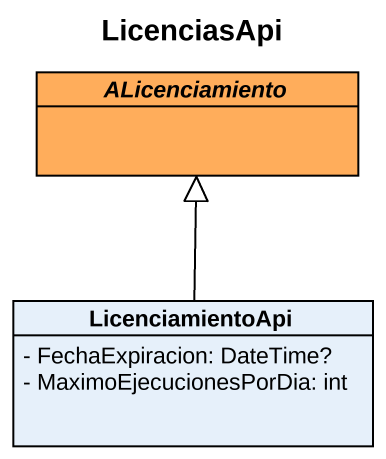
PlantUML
@startuml
title LicenciasApi
hide circle
hide empty members
skinparam classAttributeIconSize 0
abstract class ALicenciamiento #FFAD5B
class LicenciamientoApi {
  - FechaExpiracion: DateTime?
  - MaximoEjecucionesPorDia: int
}
LicenciamientoApi -up-|> ALicenciamiento
@enduml
